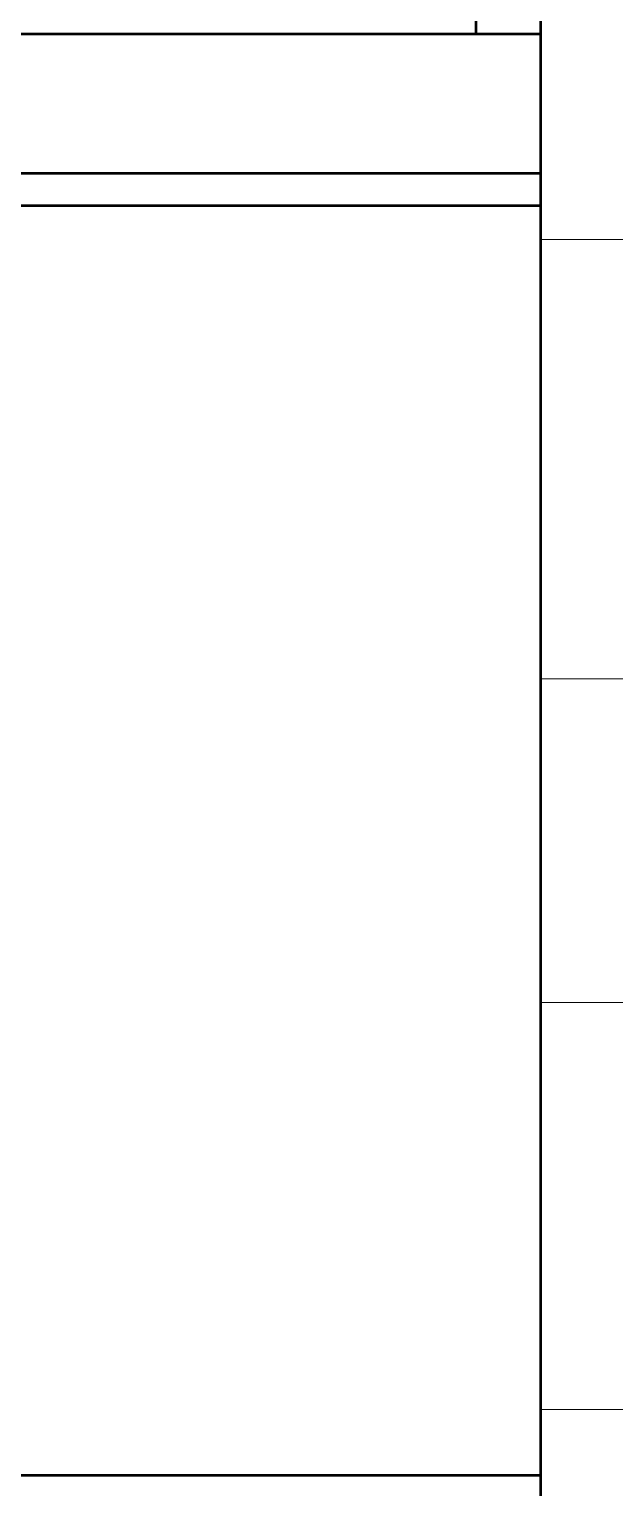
# Model space of a CAD drawing. Header units: millimetres. Extents: x 3520 to 8864, y 403 to 1747.
# Drawn here: x 5634.09 to 5636.26, y 870.51 to 875.92 of the extents above; entities that cross this region are included whole.
import ezdxf

# ---------------------------------------------------------------- set-up
doc = ezdxf.new("R2010")
doc.units = ezdxf.units.MM
doc.layers.add('main', color=5, linetype='Continuous', lineweight=50)
doc.layers.add('Стерка', color=7, linetype='Continuous', lineweight=15)

msp = doc.modelspace()

# ---------------------------------------------------------------- linework, layer by layer
at = {"layer": 'main', "color": 0, "linetype": 'Continuous'}
for p, q in [((5635.9879, 878.5672, 1518.358), (5635.9879, 875.9033, 1518.358)), ((5635.7479, 876.6232, 1518.358), (5635.7479, 875.9033, 1518.358)), ((5628.4279, 875.9033, 1518.358), (5635.9879, 875.9033, 1518.358)), ((5635.9879, 875.9033, 1518.358), (5635.9879, 875.3866, 1518.358)), ((5628.4279, 875.3866, 1518.358), (5635.9879, 875.3866, 1518.358)), ((5635.9879, 875.3866, 1518.358), (5635.9879, 875.2657, 1518.358)), ((5635.9879, 875.2657, 1518.358), (5628.4279, 875.2657, 1518.358)), ((5635.9879, 875.2657, 1518.358), (5635.9879, 870.5594, 1518.358)), ((5628.4279, 870.5594, 1518.358), (5635.9879, 870.5594, 1518.358)), ((5635.9879, 870.5594, 1518.358), (5635.9879, 870.4665, 1518.358))]:
    msp.add_line(p, q, dxfattribs=at)
at = {"layer": 'Стерка', "color": 7}
for p, q in [((5635.9879, 875.1409, 1518.358), (5646.5479, 875.1409, 1518.358)), ((5635.9879, 873.5123, 1518.358), (5638.756, 873.5123, 1518.358)), ((5635.9879, 872.3123, 1518.358), (5638.756, 872.3123, 1518.358)), ((5635.9879, 870.8034, 1518.358), (5646.5479, 870.8034, 1518.358))]:
    msp.add_line(p, q, dxfattribs=at)

doc.saveas('drawing.dxf')
